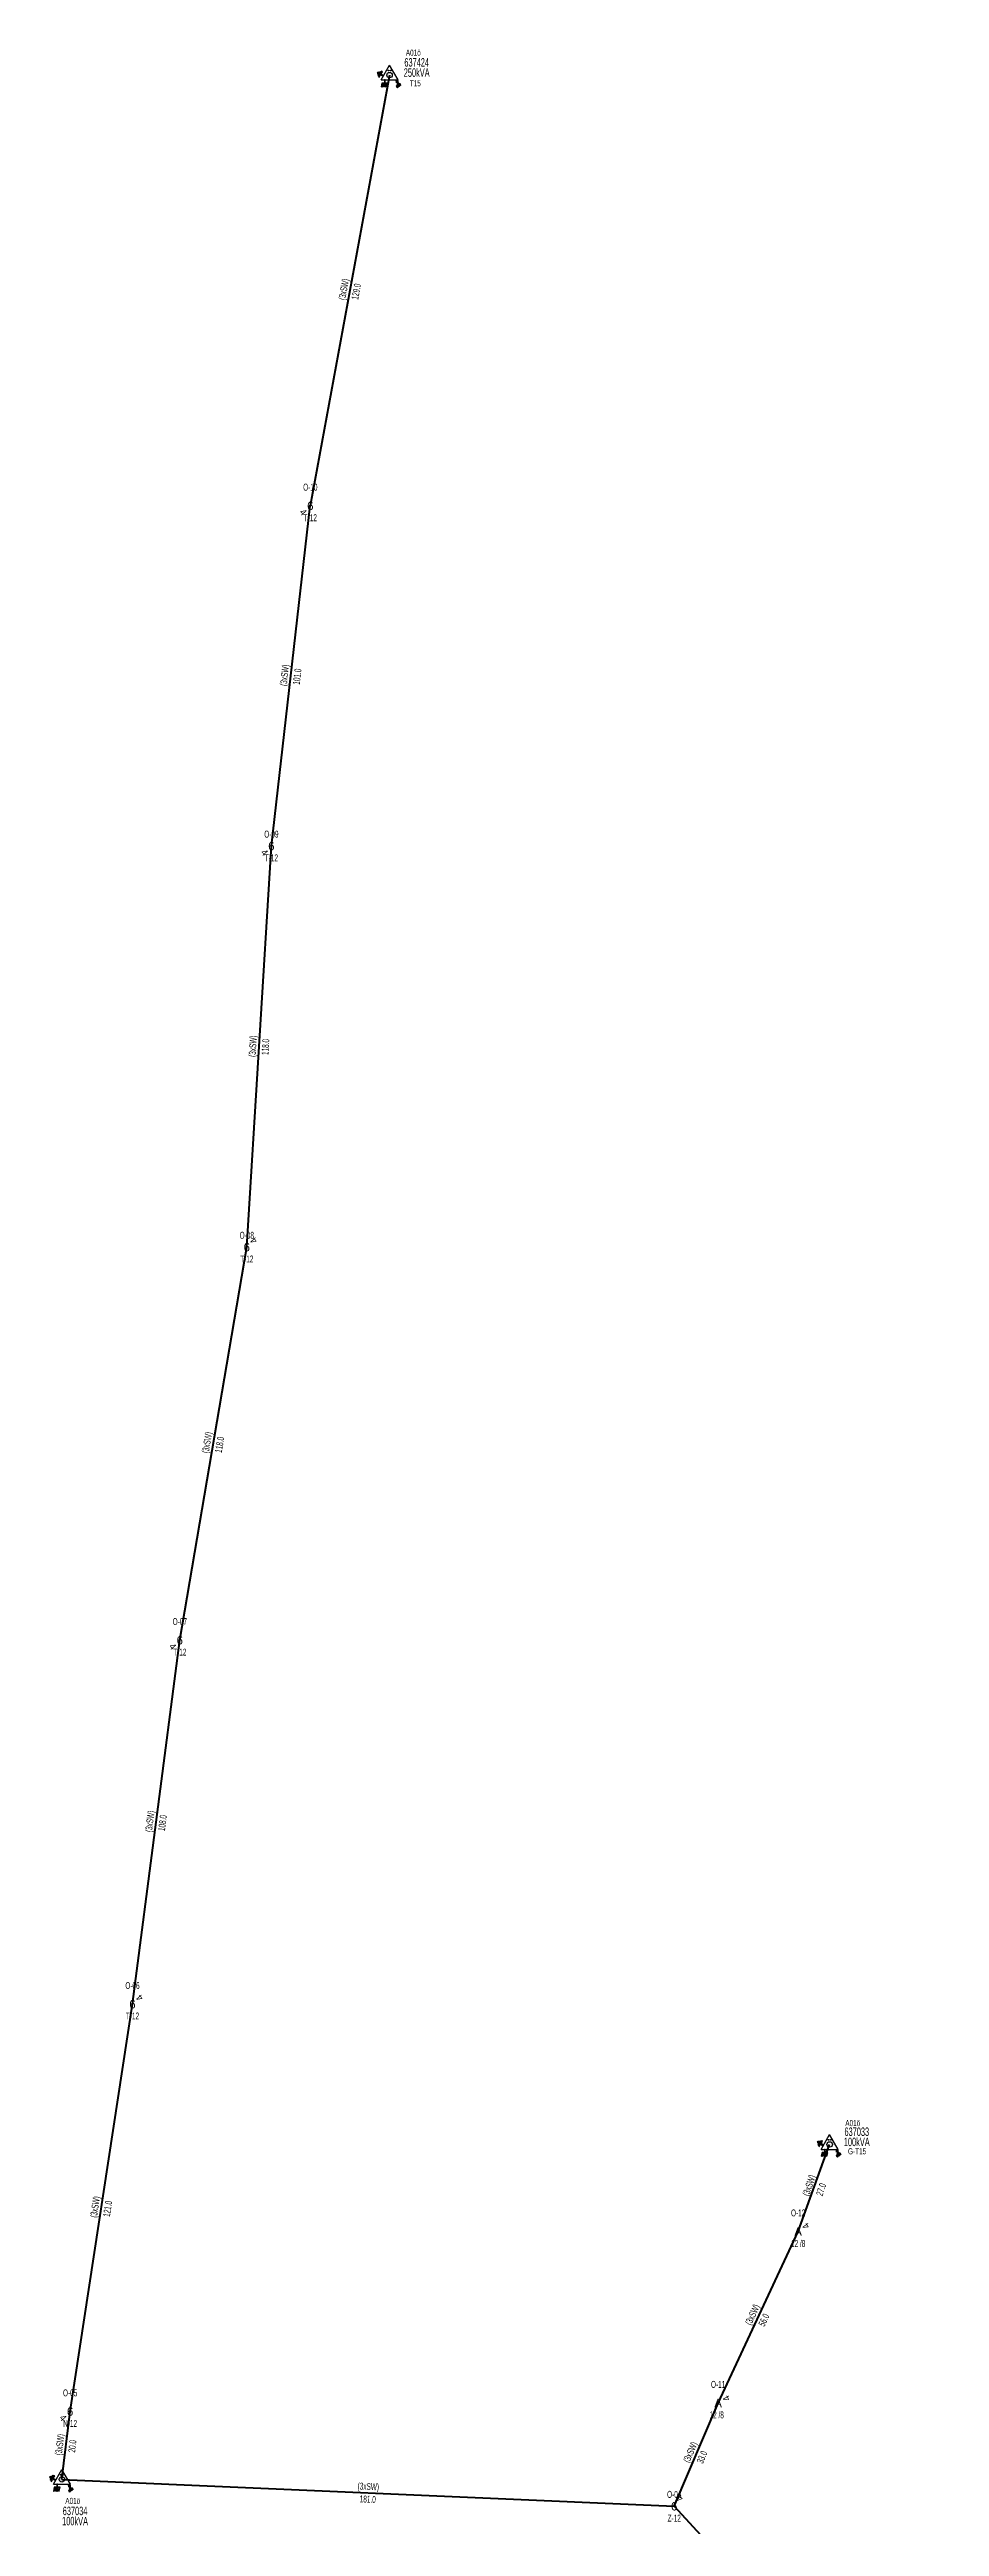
# Model space of a CAD drawing. Header units: millimetres. Extents: x 635683 to 638848, y 4083109 to 4086793.
# Drawn here: x 636183 to 636445, y 4086063 to 4086793 of the extents above; entities that cross this region are included whole.
import ezdxf
from ezdxf.enums import TextEntityAlignment as Align

# ---------------------------------------------------------------- set-up
doc = ezdxf.new("R2010")
doc.units = ezdxf.units.MM
for name, color, linetype, lineweight in [('DIREK_ENH_MEVCUT', 6, 'Continuous', 25), ('HAT_ENH_HAVAI_MEVCUT', 6, 'Continuous', 70), ('TRAFO_MEVCUT', 5, 'Continuous', 30), ('TRAFO_TADILAT_BYSK', 5, 'Continuous', 30)]:
    doc.layers.add(name, color=color, linetype=linetype, lineweight=lineweight)
doc.styles.add('Direk', font='B_CAD')
doc.styles.get("Standard").update_dxf_attribs({"font": 'Arial'})

# ---------------------------------------------------------------- blocks, each defined once
blk = doc.blocks.new('MEV_DIREK_OZEL')
h = blk.add_hatch(color=32)
h.paths.add_polyline_path([(-2.12, 1), (-2.34, 1.12), (-3.29, -0.52), (-3.08, -0.65), (-2.65, 0.09), (-1.88, -0.36), (-1.78, -0.19), (-2.55, 0.26)])
h.paths.add_polyline_path([(-3.44, -0.15), (-3.31, -0.22), (-2.59, 1.01), (-2.72, 1.09)])
h.paths.add_polyline_path([(-3.52, 0.32), (-3.39, 0.24), (-3.03, 0.85), (-3.16, 0.92)])
h.paths.add_polyline_path([(-3.56, 0.84), (-3.64, 0.71), (-3.51, 0.63), (-3.43, 0.76)])
h.paths.add_polyline_path([(-1.49, -2.34), (-2.24, -2.34), (-2.5, -3.47), (-2.4, -3.47), (-2.19, -2.54), (-1.89, -2.54), (-2.1, -3.47), (-2, -3.47), (-1.79, -2.54), (-1.49, -2.54), (-1.7, -3.48), (-1.6, -3.48), (-1.39, -2.54), (-1.09, -2.54), (-1.3, -3.48), (-1.2, -3.48), (-0.99, -2.54), (-0.69, -2.55), (-0.9, -3.48), (-0.8, -3.48), (-0.54, -2.35), (-1.29, -2.34), (-1.29, -1.44), (-1.49, -1.44)])
at = {"layer": 'TRAFO_MEVCUT'}
for points in [[(2.4, -1.57), (2.17, -1.92), (2.12, -1.44), (1.99, -1.44), (2.06, -2.32), (2.29, -1.96), (2.35, -2.67), (2.14, -2.67), (2.44, -2.87), (2.45, -2.86), (2.69, -2.49), (2.49, -2.63)], [(2.4, -1.57), (2.17, -1.92), (2.12, -1.44), (1.99, -1.44), (2.06, -2.32), (2.29, -1.96), (2.35, -2.67), (2.14, -2.67), (2.44, -2.87), (2.02, -3.19), (2.24, -3.79), (2.3, -3.74), (2.13, -3.26), (2.3, -3.13), (2.48, -3.6), (2.54, -3.56), (2.36, -3.08), (2.54, -2.94), (2.72, -3.42), (2.78, -3.38), (2.6, -2.9), (2.78, -2.76), (2.95, -3.24), (3.01, -3.2), (2.84, -2.72), (3.01, -2.58), (3.19, -3.06), (3.25, -3.01), (3.03, -2.42), (2.45, -2.86), (2.69, -2.49), (2.49, -2.63)], [(3.01, -2.58), (3.19, -3.06), (3.25, -3.01), (3.03, -2.42), (2.45, -2.86), (2.69, -2.49), (2.49, -2.63), (2.4, -1.57), (2.17, -1.92), (2.12, -1.44), (1.99, -1.44), (2.06, -2.32), (2.29, -1.96), (2.35, -2.67), (2.14, -2.67), (2.44, -2.87), (2.02, -3.19), (2.24, -3.79), (2.3, -3.74), (2.13, -3.26), (2.3, -3.13), (2.48, -3.6), (2.54, -3.56), (2.36, -3.08), (2.54, -2.94), (2.72, -3.42), (2.78, -3.38), (2.6, -2.9), (2.78, -2.76), (2.95, -3.24), (3.01, -3.2), (2.84, -2.72)]]:
    blk.add_hatch(color=32, dxfattribs=at).paths.add_polyline_path(points)
at = {"layer": 'TRAFO_MEVCUT', "linetype": 'Continuous'}
for p, q in [((-2.5, -1.44), (0, 2.89)), ((2.5, -1.44), (0, 2.89)), ((-2.5, -1.44), (2.5, -1.44))]:
    blk.add_line(p, q, dxfattribs=at)
at = {"layer": 'TRAFO_MEVCUT', "color": 32, "flags": 128}
blk.add_lwpolyline([(1.99, -1.44), (2.12, -1.44), (2.17, -1.92), (2.4, -1.57), (2.49, -2.63), (2.69, -2.49), (2.45, -2.86), (3.03, -2.42), (3.25, -3.01), (3.19, -3.06), (3.01, -2.58), (2.84, -2.72), (3.01, -3.2), (2.95, -3.24), (2.78, -2.76), (2.6, -2.9), (2.78, -3.38), (2.72, -3.42), (2.54, -2.94), (2.36, -3.08), (2.54, -3.56), (2.48, -3.6), (2.3, -3.13), (2.13, -3.26), (2.3, -3.74), (2.24, -3.79), (2.02, -3.19), (2.44, -2.87), (2.14, -2.67), (2.35, -2.67), (2.29, -1.96), (2.06, -2.32), (1.99, -1.44)], dxfattribs=at)
at = {"layer": 'TRAFO_MEVCUT', "linetype": 'Continuous'}
for centre, radius in [((0, 0), 0.804), ((-0.34, 1.34), 0.12), ((0.34, 1.34), 0.12)]:
    blk.add_circle(centre, radius, dxfattribs=at)
at = {"layer": 'TRAFO_TADILAT_BYSK', "color": 32, "flags": 128}
for points in [[(-3.51, 0.63), (-3.43, 0.76), (-3.56, 0.84), (-3.64, 0.71), (-3.51, 0.63)], [(-3.39, 0.24), (-3.03, 0.85), (-3.16, 0.92), (-3.52, 0.32), (-3.39, 0.24)], [(-3.31, -0.22), (-2.59, 1.01), (-2.72, 1.09), (-3.44, -0.15), (-3.31, -0.22)], [(-1.78, -0.19), (-2.55, 0.26), (-2.12, 1), (-2.34, 1.12), (-3.29, -0.52), (-3.08, -0.65), (-2.65, 0.09), (-1.88, -0.36), (-1.78, -0.19)], [(-1.29, -1.44), (-1.49, -1.44), (-1.49, -2.34), (-2.24, -2.34), (-2.5, -3.47), (-2.4, -3.47), (-2.19, -2.54), (-1.89, -2.54), (-2.1, -3.47), (-2, -3.47), (-1.79, -2.54), (-1.49, -2.54), (-1.7, -3.48), (-1.6, -3.48), (-1.39, -2.54), (-1.09, -2.54), (-1.3, -3.48), (-1.2, -3.48), (-0.99, -2.54), (-0.69, -2.55), (-0.9, -3.48), (-0.8, -3.48), (-0.54, -2.35), (-1.29, -2.34), (-1.29, -1.44)]]:
    blk.add_lwpolyline(points, dxfattribs=at)

msp = doc.modelspace()

# ---------------------------------------------------------------- linework, layer by layer
at = {"layer": 'HAT_ENH_HAVAI_MEVCUT'}
for p, q in [((636283.132, 4086785.513), (636259.768, 4086658.542)), ((636248.288, 4086558.261), (636259.768, 4086658.542)), ((636241.042, 4086440.012), (636248.288, 4086558.261)), ((636221.299, 4086324.134), (636241.042, 4086440.012)), ((636207.34, 4086216.849), (636221.299, 4086324.134)), ((636188.96, 4086096.753), (636207.34, 4086216.849)), ((636403.592124, 4086149.804441), (636412.878, 4086175.49)), ((636379.999208, 4086099.256895), (636403.592124, 4086149.804441)), ((636367.056, 4086068.837), (636379.999208, 4086099.256895)), ((636186.521, 4086076.761), (636188.96, 4086096.753)), ((636186.521, 4086076.761), (636367.056, 4086068.837)), ((636367.056, 4086068.837), (636445.253045, 4085984.118046))]:
    msp.add_line(p, q, dxfattribs=at)

# ---------------------------------------------------------------- block references
at = {"layer": 'TRAFO_MEVCUT', "linetype": 'ByBlock'}
for p in [(636283.132, 4086785.513), (636412.878, 4086175.49)]:
    msp.add_blockref('MEV_DIREK_OZEL', p, dxfattribs=at)
at = {"layer": 'TRAFO_MEVCUT'}
msp.add_blockref('MEV_DIREK_OZEL', (636186.521, 4086076.761), dxfattribs=at)

# ---------------------------------------------------------------- texts
at = {"layer": 'DIREK_ENH_MEVCUT', "linetype": 'ByBlock', "width": 0.53}
for s, p in [('O-10', (636259.768, 4086664.042)), ('T-12', (636259.768, 4086655.042)), ('O-09', (636248.288, 4086561.761)), ('T-12', (636248.288, 4086554.761)), ('O-08', (636241.042, 4086443.512)), ('T-12', (636241.042, 4086436.512)), ('O-07', (636221.299, 4086329.634)), ('T-12', (636221.299, 4086320.634)), ('O-06', (636207.34, 4086222.349)), ('T-12', (636207.34, 4086213.349)), ('O-05', (636188.96, 4086102.253)), ('N-12', (636188.96, 4086093.253)), ('O-04', (636367.056, 4086072.337)), ('Z-12', (636367.056, 4086065.337))]:
    msp.add_text(s, height=2.05, dxfattribs=at).set_placement(p, align=Align.MIDDLE_CENTER)
at = {"layer": 'DIREK_ENH_MEVCUT', "color": 32, "style": 'Direk'}
for rotation, p in [(311.734654, (636257.67854, 4086656.678091)), (313.246723, (636246.248452, 4086556.342604)), (493.246723, (636243.081548, 4086441.930396)), (311.293407, (636219.195248, 4086322.286237)), (491.293407, (636209.443752, 4086218.696763)), (485.062001, (636405.884011, 4086151.412936)), (479.051456, (636382.446923, 4086100.61656)), (311.522179, (636186.863642, 4086094.896852)), (504.829259, (636368.668842, 4086071.12583))]:
    msp.add_text('4', height=2, rotation=rotation, dxfattribs=at).set_placement(p, align=Align.MIDDLE_CENTER)
at = {"layer": 'DIREK_ENH_MEVCUT', "linetype": 'ByBlock', "style": 'Direk'}
for p in [(636259.768, 4086658.542), (636248.288, 4086558.261), (636241.042, 4086440.012), (636221.299, 4086324.134), (636207.34, 4086216.849), (636188.96, 4086096.753), (636367.056, 4086068.837)]:
    msp.add_text('6', height=2.5, dxfattribs=at).set_placement(p, align=Align.MIDDLE_CENTER)
at = {"layer": 'DIREK_ENH_MEVCUT', "width": 0.53}
for s, p in [('O-12', (636403.592124, 4086155.304441)), ('12 /8', (636403.592124, 4086146.304441)), ('O-11', (636379.999208, 4086104.756895)), ('12 /8', (636379.577123, 4086095.756895))]:
    msp.add_text(s, height=2.05, dxfattribs=at).set_placement(p, align=Align.MIDDLE_CENTER)
at = {"layer": 'DIREK_ENH_MEVCUT', "style": 'Direk'}
for p in [(636403.592124, 4086149.804441), (636379.999208, 4086099.256895)]:
    msp.add_text('A', height=2.5, dxfattribs=at).set_placement(p, align=Align.MIDDLE_CENTER)
at = {"layer": 'HAT_ENH_HAVAI_MEVCUT', "lineweight": 30, "width": 0.53}
for rotation, p in [(439.573608, (636270.614035, 4086722.181326)), (83.469305, (636253.183516, 4086608.498175)), (86.493444, (636243.816591, 4086499.188488)), (80.330936, (636230.332575, 4086382.215764)), (82.586812, (636213.476605, 4086270.60117)), (71.287748, (636407.778098, 4086163.083089)), (81.298728, (636197.309783, 4086156.92959)), (64.979327, (636391.025434, 4086124.890171, 318201.796062)), (83.044356, (636186.896756, 4086086.859936)), (66.950976, (636372.745459, 4086084.379738, 318189.999604)), (357.4868, (636276.825772, 4086073.648182))]:
    msp.add_text('(3xSW)', height=2.05, rotation=rotation, dxfattribs=at).set_placement(p, align=Align.CENTER)
for s, rotation, p in [('129.0', 439.573608, (636272.285965, 4086721.873674)), ('101.0', 83.469305, (636254.872484, 4086608.304825)), ('118.0', 86.493444, (636245.513409, 4086499.084512)), ('118.0', 80.330936, (636232.008425, 4086381.930236)), ('108.0', 82.586812, (636215.162395, 4086270.38183)), ('27.0', 71.287748, (636409.388239, 4086162.537702)), ('121.0', 81.298728, (636198.990217, 4086156.67241)), ('56.0', 64.979327, (636392.565898, 4086124.171164, 318201.796062)), ('20.0', 83.044356, (636188.584244, 4086086.654064)), ('33.0', 66.950976, (636374.309749, 4086083.714156, 318189.999604)), ('181.0', 357.4868, (636276.751228, 4086071.949818))]:
    msp.add_text(s, height=2.05, rotation=rotation, dxfattribs=at).set_placement(p, align=Align.TOP_CENTER)
at = {"layer": 'TRAFO_MEVCUT', "linetype": 'ByBlock', "width": 0.6}
for s, height, p in [('A01ö', 1.8, (636290.131552, 4086791.223385)), ('250kVA', 2.5, (636291.132, 4086785.013)), ('637424', 2.5, (636291.132, 4086788.013)), ('637033', 2.5, (636420.878, 4086177.99)), ('A01ö', 1.8, (636419.694709, 4086180.890062)), ('100kVA', 2.5, (636420.878, 4086174.99))]:
    msp.add_text(s, height=height, dxfattribs=at).set_placement(p, align=Align.CENTER)
for s, p in [('T15', (636290.720202, 4086784.020406)), ('G-T15', (636420.960108, 4086174.379256))]:
    msp.add_text(s, height=1.8, dxfattribs=at).set_placement(p, align=Align.TOP_CENTER)
at = {"layer": 'TRAFO_MEVCUT', "width": 0.6}
for s, height, p in [('637034', 2.5, (636190.408175, 4086066.211848)), ('A01ö', 1.8, (636189.734072, 4086069.514664)), ('100kVA', 2.5, (636190.408175, 4086063.211848))]:
    msp.add_text(s, height=height, dxfattribs=at).set_placement(p, align=Align.CENTER)

doc.saveas('drawing.dxf')
